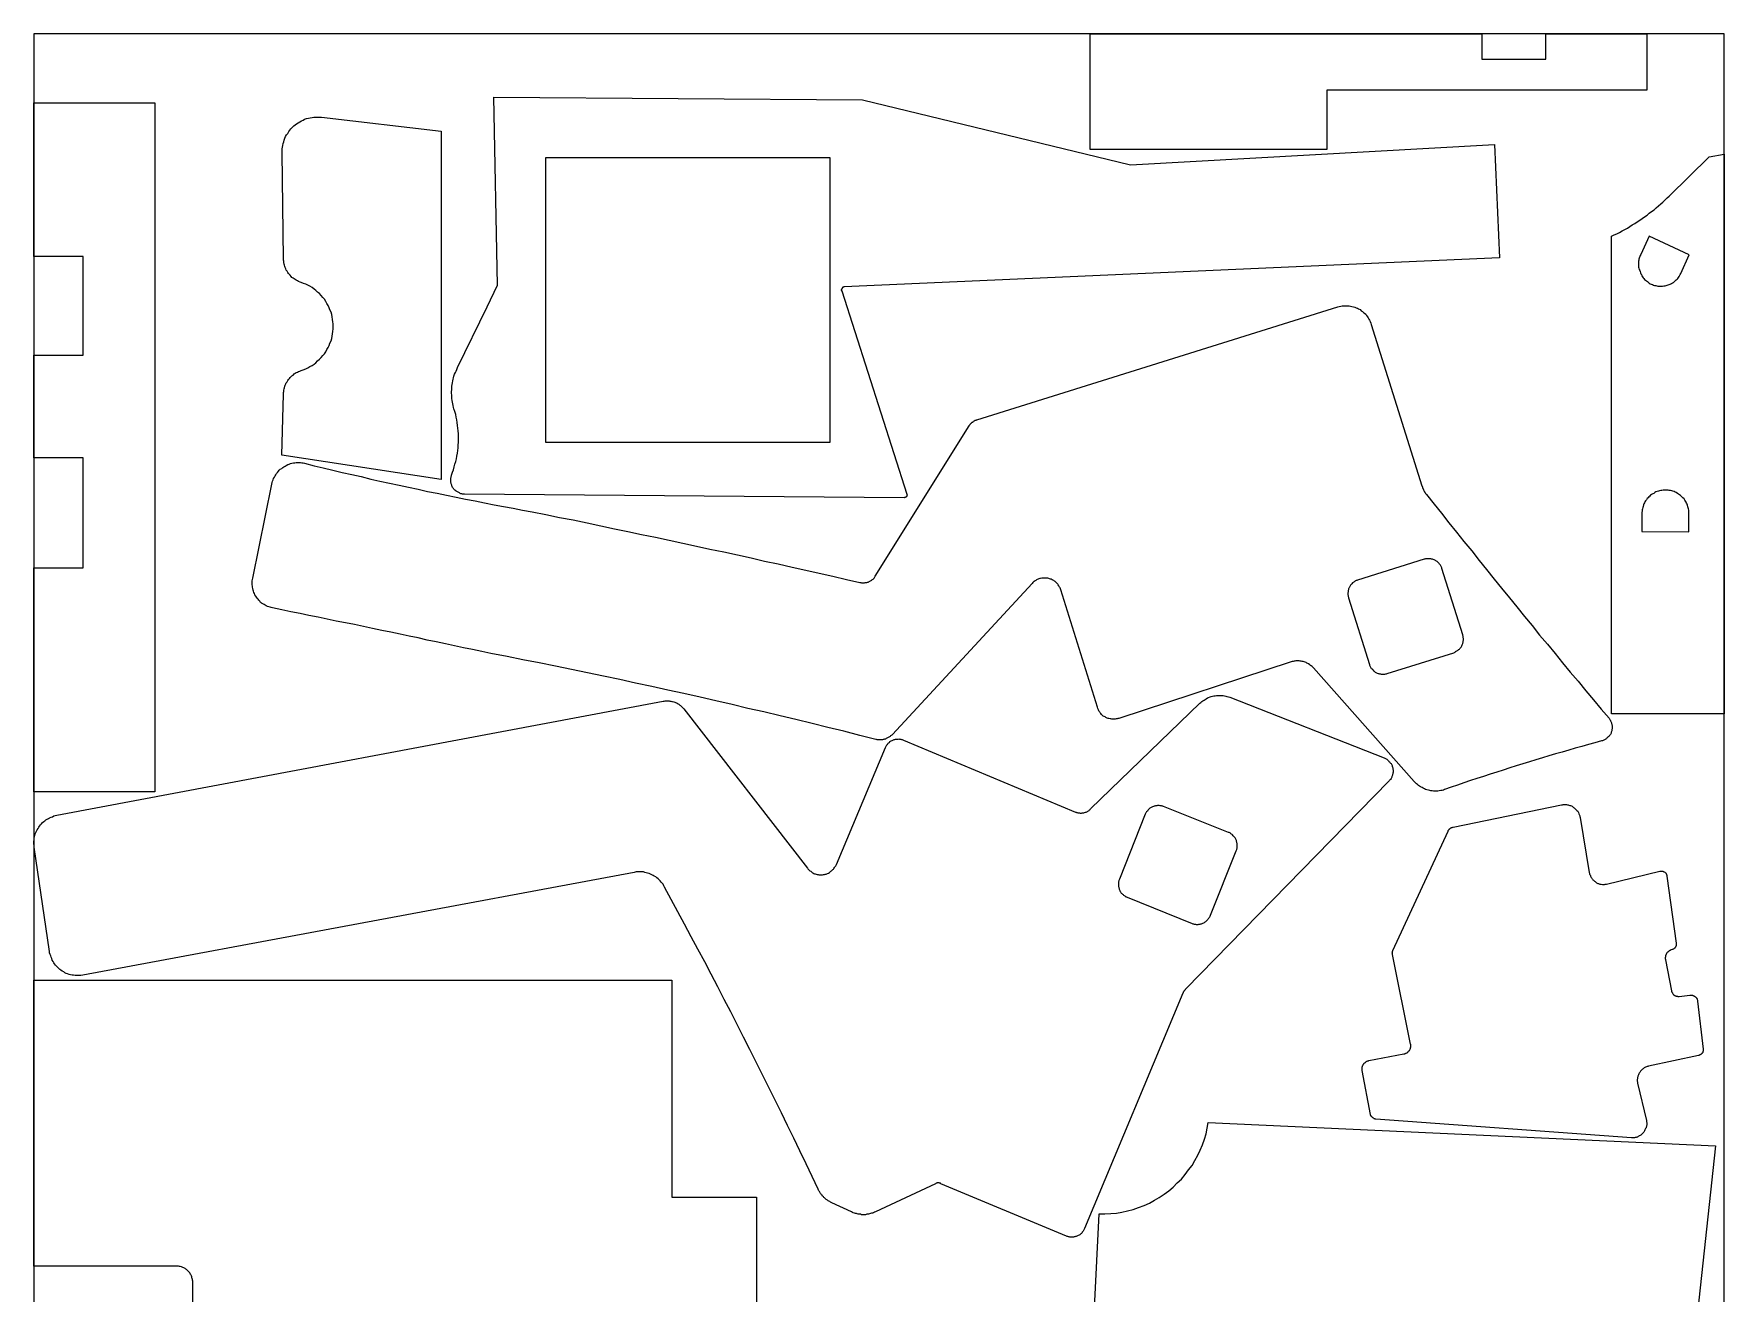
# Model space of a CAD drawing. Header units: metres. Extents: x 0 to 1200, y 0 to 1788.
# Drawn here: x 0 to 1200, y 894 to 1788 of the extents above; entities that cross this region are included whole.
import ezdxf

# ---------------------------------------------------------------- set-up
doc = ezdxf.new("R2010")
doc.units = ezdxf.units.M
for name, color, linetype in [('HOLES', 5, 'Continuous'), ('MATERIAL', 8, 'Continuous'), ('PART_51-12328', 3, 'Continuous'), ('PART_51-12330', 3, 'Continuous'), ('PART_51-12719', 3, 'Continuous'), ('PART_51-12720', 3, 'Continuous'), ('PART_51-12721', 3, 'Continuous'), ('PART_51-12725', 3, 'Continuous'), ('PART_51-12726', 3, 'Continuous'), ('PART_51-12727', 3, 'Continuous'), ('PART_51-13897', 3, 'Continuous'), ('PART_51-13899', 3, 'Continuous')]:
    doc.layers.add(name, color=color, linetype=linetype)

msp = doc.modelspace()

# ---------------------------------------------------------------- linework, layer by layer
at = {"layer": 'HOLES'}
for points in [[(363.25, 1497.88), (565.25, 1497.88), (565.25, 1699.88), (363.25, 1699.88), (363.25, 1600.38), (363.25, 1497.88)], [(1175.25, 1630.88), (1146.75, 1644.12), (1140.75, 1631.12), (1140.25, 1630.38), (1140, 1629.62), (1139.75, 1628.62), (1139.5, 1627.88), (1139.5, 1627.12), (1139.25, 1626.38), (1139.25, 1625.38), (1139.25, 1624.62), (1139.25, 1623.88), (1139.25, 1623.12), (1139.25, 1622.12), (1139.5, 1621.38), (1139.75, 1620.62), (1140, 1619.88), (1140.25, 1619.12), (1140.5, 1618.12), (1140.75, 1617.38), (1141.25, 1616.88), (1141.5, 1616.12), (1142, 1615.38), (1142.5, 1614.62), (1143, 1614.12), (1143.5, 1613.38), (1144.25, 1612.88), (1144.75, 1612.38), (1145.5, 1611.88), (1146.25, 1611.38), (1146.75, 1610.88), (1147.5, 1610.38), (1148.25, 1610.12), (1149, 1609.88), (1149.75, 1609.38), (1150.5, 1609.12), (1151.5, 1609.12), (1152.25, 1608.88), (1153, 1608.62), (1153.75, 1608.62), (1154.75, 1608.62), (1155.5, 1608.62), (1156.25, 1608.62), (1157.25, 1608.88), (1158, 1608.88), (1158.75, 1609.12), (1159.5, 1609.38), (1160.25, 1609.62), (1161, 1609.88), (1161.75, 1610.12), (1162.5, 1610.62), (1163.25, 1611.12), (1164, 1611.38), (1164.75, 1611.88), (1165.25, 1612.38), (1166, 1613.12), (1166.5, 1613.62), (1167, 1614.12), (1167.5, 1614.88), (1168, 1615.62), (1168.5, 1616.38), (1168.75, 1616.88), (1169.25, 1617.62), (1175.25, 1630.88)], [(1141.5, 1434.62), (1175, 1434.38), (1175, 1447.12), (1175, 1447.88), (1175, 1448.88), (1175, 1449.62), (1174.75, 1450.62), (1174.5, 1451.38), (1174.25, 1452.12), (1174, 1453.12), (1173.75, 1453.88), (1173.25, 1454.62), (1173, 1455.38), (1172.5, 1456.12), (1172, 1456.88), (1171.5, 1457.62), (1170.75, 1458.38), (1170.25, 1458.88), (1169.5, 1459.62), (1169, 1460.12), (1168.25, 1460.62), (1167.5, 1461.12), (1166.75, 1461.62), (1166, 1462.12), (1165.25, 1462.38), (1164.5, 1462.88), (1163.5, 1463.12), (1162.75, 1463.38), (1162, 1463.62), (1161, 1463.62), (1160.25, 1463.88), (1159.25, 1463.88), (1158.5, 1463.88), (1158.25, 1463.88), (1157.5, 1463.88), (1156.75, 1463.88), (1155.75, 1463.62), (1155, 1463.62), (1154, 1463.38), (1153.25, 1463.12), (1152.5, 1462.88), (1151.5, 1462.62), (1150.75, 1462.12), (1150, 1461.62), (1149.25, 1461.38), (1148.5, 1460.88), (1147.75, 1460.38), (1147.25, 1459.62), (1146.5, 1459.12), (1146, 1458.38), (1145.25, 1457.88), (1144.75, 1457.12), (1144.25, 1456.38), (1143.75, 1455.62), (1143.5, 1454.88), (1143, 1454.12), (1142.75, 1453.38), (1142.5, 1452.38), (1142.25, 1451.62), (1142, 1450.62), (1141.75, 1449.88), (1141.75, 1449.12), (1141.5, 1448.12), (1141.5, 1447.38), (1141.5, 1434.62)], [(1014.5, 1361.25), (999.5, 1408.25), (999.5, 1408.75), (999.25, 1409.25), (999, 1409.75), (998.75, 1410.25), (998.5, 1410.75), (998, 1411.25), (997.75, 1411.75), (997.5, 1412), (997, 1412.5), (996.75, 1412.75), (996.25, 1413.25), (995.75, 1413.5), (995.25, 1413.75), (995, 1414), (994.5, 1414.25), (994, 1414.5), (993.5, 1414.75), (993, 1415), (992.25, 1415), (991.75, 1415.25), (991.25, 1415.25), (990.75, 1415.25), (990.25, 1415.25), (989.75, 1415.25), (989.25, 1415.25), (988.5, 1415.25), (988, 1415.25), (987.5, 1415), (987, 1415), (939.75, 1400), (939.25, 1399.75), (938.75, 1399.75), (938.25, 1399.5), (938, 1399.25), (937.5, 1399), (937, 1398.5), (936.5, 1398.25), (936.25, 1398), (935.75, 1397.5), (935.5, 1397.25), (935, 1396.75), (934.75, 1396.5), (934.5, 1396), (934.25, 1395.5), (934, 1395), (933.75, 1394.5), (933.5, 1394.25), (933.25, 1393.75), (933.25, 1393.25), (933, 1392.75), (933, 1392), (933, 1391.5), (932.75, 1391), (932.75, 1390.5), (932.75, 1390), (932.75, 1389.5), (933, 1389), (933, 1388.5), (933.25, 1388), (933.25, 1387.5), (948.25, 1340.25), (948.25, 1339.75), (948.5, 1339.25), (948.75, 1338.75), (949, 1338.25), (949.25, 1337.75), (949.5, 1337.25), (950, 1337), (950.25, 1336.5), (950.75, 1336.25), (951, 1335.75), (951.5, 1335.5), (952, 1335), (952.25, 1334.75), (952.75, 1334.5), (953.25, 1334.25), (953.75, 1334), (954.25, 1333.75), (954.75, 1333.75), (955.25, 1333.5), (956, 1333.5), (956.5, 1333.25), (957, 1333.25), (957.5, 1333.25), (958, 1333.25), (958.5, 1333.25), (959, 1333.25), (959.75, 1333.5), (960.25, 1333.5), (960.75, 1333.75), (1008, 1348.5), (1008.5, 1348.75), (1009, 1349), (1009.25, 1349.25), (1009.75, 1349.5), (1010.25, 1349.75), (1010.75, 1350), (1011.25, 1350.25), (1011.5, 1350.75), (1012, 1351), (1012.25, 1351.5), (1012.5, 1351.75), (1013, 1352.25), (1013.25, 1352.5), (1013.5, 1353), (1013.75, 1353.5), (1014, 1354), (1014.25, 1354.5), (1014.5, 1355), (1014.5, 1355.5), (1014.75, 1356), (1014.75, 1356.5), (1014.75, 1357), (1015, 1357.5), (1015, 1358), (1015, 1358.5), (1014.75, 1359), (1014.75, 1359.5), (1014.75, 1360.25), (1014.5, 1360.75), (1014.5, 1361.25)], [(848, 1220.88), (802, 1239.38), (801.5, 1239.62), (801, 1239.62), (800.5, 1239.88), (800, 1239.88), (799.5, 1239.88), (799, 1240.12), (798.25, 1240.12), (797.75, 1240.12), (797.25, 1239.88), (796.75, 1239.88), (796.25, 1239.88), (795.75, 1239.62), (795.25, 1239.62), (794.75, 1239.38), (794.25, 1239.12), (793.75, 1238.88), (793.25, 1238.62), (792.75, 1238.38), (792.25, 1238.12), (791.75, 1237.62), (791.5, 1237.38), (791, 1236.88), (790.75, 1236.62), (790.5, 1236.12), (790, 1235.62), (789.75, 1235.12), (789.5, 1234.88), (789.25, 1234.38), (789, 1233.88), (770.75, 1187.88), (770.5, 1187.38), (770.25, 1186.88), (770.25, 1186.38), (770, 1185.88), (770, 1185.38), (770, 1184.88), (770, 1184.12), (770, 1183.62), (770, 1183.12), (770, 1182.62), (770.25, 1182.12), (770.25, 1181.62), (770.5, 1181.12), (770.5, 1180.62), (770.75, 1180.12), (771, 1179.62), (771.25, 1179.12), (771.5, 1178.88), (771.75, 1178.38), (772, 1177.88), (772.5, 1177.62), (772.75, 1177.12), (773.25, 1176.88), (773.5, 1176.38), (774, 1176.12), (774.5, 1175.88), (774.75, 1175.62), (775.25, 1175.12), (775.75, 1175.12), (776.25, 1174.88), (822.25, 1156.38), (822.75, 1156.12), (823.25, 1156.12), (823.75, 1155.88), (824.25, 1155.88), (824.75, 1155.88), (825.25, 1155.62), (826, 1155.62), (826.5, 1155.62), (827, 1155.88), (827.5, 1155.88), (828, 1155.88), (828.5, 1156.12), (829, 1156.12), (829.5, 1156.38), (830, 1156.62), (830.5, 1156.88), (831, 1157.12), (831.5, 1157.38), (832, 1157.62), (832.5, 1158.12), (832.75, 1158.38), (833.25, 1158.88), (833.5, 1159.12), (833.75, 1159.62), (834.25, 1160.12), (834.5, 1160.62), (834.75, 1161.12), (835, 1161.62), (835.25, 1162.12), (853.5, 1207.88), (853.75, 1208.38), (854, 1208.88), (854, 1209.38), (854.25, 1209.88), (854.25, 1210.38), (854.25, 1211.12), (854.25, 1211.62), (854.25, 1212.12), (854.25, 1212.62), (854.25, 1213.12), (854, 1213.62), (854, 1214.12), (853.75, 1214.62), (853.75, 1215.12), (853.5, 1215.62), (853.25, 1216.12), (853, 1216.62), (852.75, 1217.12), (852.5, 1217.38), (852.25, 1217.88), (851.75, 1218.38), (851.5, 1218.62), (851, 1219.12), (850.75, 1219.38), (850.25, 1219.62), (849.75, 1219.88), (849.5, 1220.38), (849, 1220.62), (848.5, 1220.88), (848, 1220.88)]]:
    msp.add_lwpolyline(points, close=True, dxfattribs=at)
at = {"layer": 'MATERIAL'}
msp.add_lwpolyline([(0, 0), (1200, 0), (1200, 1787.8), (0, 1787.8)], close=True, dxfattribs=at)
at = {"layer": 'PART_51-12328'}
msp.add_lwpolyline([(1200, 1702.38), (1200, 1305.12), (1120, 1305.12), (1120, 1644.12), (1122, 1645.12), (1123.75, 1645.88), (1125.75, 1646.88), (1127.5, 1647.88), (1129.5, 1648.88), (1131.25, 1649.88), (1133, 1651.12), (1134.75, 1652.12), (1136.5, 1653.12), (1138.25, 1654.38), (1140, 1655.62), (1141.75, 1656.62), (1143.5, 1657.88), (1145.25, 1659.12), (1146.75, 1660.38), (1148.5, 1661.62), (1150.25, 1662.88), (1151.75, 1664.38), (1153.25, 1665.62), (1155, 1667.12), (1156.5, 1668.38), (1158, 1669.88), (1159.5, 1671.38), (1161, 1672.62), (1189.25, 1700.38), (1200, 1702.38)], close=True, dxfattribs=at)
at = {"layer": 'PART_51-12330'}
msp.add_lwpolyline([(977.25, 1070.75), (964.5, 1134.25), (964.5, 1134.5), (964.5, 1134.75), (964.5, 1135), (964.25, 1135.25), (964.25, 1135.5), (964.5, 1135.5), (964.5, 1135.75), (964.5, 1136), (964.5, 1136.25), (964.5, 1136.5), (964.5, 1136.75), (964.75, 1136.75), (964.75, 1137), (964.75, 1137.25), (1004, 1221.75), (1004, 1222), (1004, 1222.25), (1004.25, 1222.5), (1004.5, 1222.75), (1004.75, 1223), (1004.75, 1223.25), (1005, 1223.25), (1005, 1223.5), (1005.25, 1223.5), (1005.25, 1223.75), (1005.5, 1223.75), (1005.75, 1224), (1006, 1224.25), (1006.25, 1224.25), (1006.5, 1224.5), (1006.75, 1224.5), (1007, 1224.5), (1007.25, 1224.75), (1007.5, 1224.75), (1084.5, 1240.5), (1085.25, 1240.5), (1085.75, 1240.75), (1086.25, 1240.75), (1087, 1240.75), (1087.5, 1240.75), (1088, 1240.75), (1088.75, 1240.5), (1089.25, 1240.5), (1089.75, 1240.25), (1090.5, 1240), (1091, 1240), (1091.5, 1239.75), (1092, 1239.5), (1092.5, 1239), (1093, 1238.75), (1093.5, 1238.5), (1094, 1238), (1094.25, 1237.75), (1094.75, 1237.25), (1095.25, 1236.75), (1095.5, 1236.5), (1096, 1236), (1096.25, 1235.5), (1096.5, 1235), (1096.75, 1234.25), (1097, 1233.75), (1097.25, 1233.25), (1097.5, 1232.75), (1097.5, 1232.25), (1097.75, 1231.5), (1104.25, 1192.5), (1104.5, 1192), (1104.5, 1191.25), (1104.75, 1190.75), (1105, 1190.25), (1105, 1190), (1105.25, 1189.5), (1105.5, 1189), (1106, 1188.5), (1106.25, 1188), (1106.5, 1187.75), (1106.75, 1187.25), (1107.25, 1187), (1107.75, 1186.5), (1108, 1186.25), (1108.5, 1186), (1109, 1185.5), (1109.25, 1185.25), (1109.75, 1185), (1110.25, 1184.75), (1110.75, 1184.75), (1111.25, 1184.5), (1111.75, 1184.25), (1112.25, 1184.25), (1112.75, 1184.25), (1113.5, 1184), (1114, 1184), (1114.5, 1184), (1115, 1184), (1115.5, 1184.25), (1116, 1184.25), (1116.5, 1184.25), (1154.25, 1193.5), (1154.5, 1193.5), (1154.75, 1193.5), (1155, 1193.5), (1155.25, 1193.5), (1155.5, 1193.5), (1155.75, 1193.5), (1156, 1193.5), (1156.25, 1193.5), (1156.5, 1193.5), (1156.75, 1193.25), (1157, 1193.25), (1157.25, 1193), (1157.5, 1193), (1157.75, 1192.75), (1158, 1192.5), (1158.25, 1192.5), (1158.25, 1192.25), (1158.5, 1192), (1158.75, 1191.75), (1158.75, 1191.5), (1159, 1191.25), (1159, 1191), (1159, 1190.75), (1159.25, 1190.5), (1159.25, 1190.25), (1159.25, 1190), (1166, 1142.25), (1166, 1142), (1166, 1141.75), (1166, 1141.5), (1166, 1141.25), (1166, 1141), (1166, 1140.75), (1166, 1140.5), (1165.75, 1140.25), (1165.75, 1140), (1165.5, 1139.75), (1165.5, 1139.5), (1165.25, 1139.25), (1165, 1139), (1165, 1138.75), (1164.75, 1138.75), (1164.75, 1138.5), (1164.5, 1138.5), (1164.25, 1138.25), (1164, 1138), (1163.75, 1138), (1163.5, 1138), (1163.25, 1137.75), (1162.25, 1137.5), (1161.75, 1137.25), (1161.5, 1137.25), (1161.25, 1137), (1161, 1137), (1160.75, 1136.75), (1160.5, 1136.5), (1160.25, 1136.25), (1160, 1136), (1159.75, 1136), (1159.5, 1135.75), (1159.25, 1135.5), (1159.25, 1135.25), (1159, 1135), (1158.75, 1134.5), (1158.75, 1134.25), (1158.5, 1134), (1158.5, 1133.75), (1158.25, 1133.5), (1158.25, 1133.25), (1158.25, 1132.75), (1158.25, 1132.5), (1158, 1132.25), (1158, 1131.75), (1158, 1131.5), (1158, 1131.25), (1158.25, 1131), (1158.25, 1130.5), (1162.5, 1108.5), (1162.5, 1108.25), (1162.5, 1108), (1162.75, 1107.75), (1162.75, 1107.5), (1163, 1107.25), (1163, 1107), (1163.25, 1107), (1163.25, 1106.75), (1163.5, 1106.5), (1163.75, 1106.25), (1163.75, 1106), (1164, 1105.75), (1164.25, 1105.75), (1164.5, 1105.5), (1164.75, 1105.25), (1165, 1105.25), (1165.25, 1105), (1165.5, 1105), (1165.75, 1105), (1166, 1104.75), (1166.25, 1104.75), (1166.5, 1104.75), (1166.75, 1104.75), (1167, 1104.5), (1167.25, 1104.5), (1167.5, 1104.5), (1167.75, 1104.5), (1168, 1104.5), (1175.5, 1105.5), (1175.75, 1105.5), (1176, 1105.5), (1176.25, 1105.5), (1176.5, 1105.5), (1176.75, 1105.5), (1177, 1105.5), (1177.25, 1105.5), (1177.5, 1105.5), (1177.75, 1105.25), (1178, 1105.25), (1178.25, 1105), (1178.5, 1105), (1178.75, 1104.75), (1179, 1104.75), (1179.25, 1104.5), (1179.5, 1104.5), (1179.5, 1104.25), (1179.75, 1104), (1180, 1103.75), (1180, 1103.5), (1180.25, 1103.5), (1180.5, 1103.25), (1180.5, 1103), (1180.75, 1102.75), (1180.75, 1102.5), (1180.75, 1102.25), (1181, 1102), (1181, 1101.75), (1181, 1101.5), (1181, 1101.25), (1185, 1067), (1185, 1066.75), (1185, 1066.5), (1185, 1066.25), (1185, 1066), (1185, 1065.75), (1184.75, 1065.5), (1184.75, 1065.25), (1184.75, 1065), (1184.75, 1064.75), (1184.5, 1064.75), (1184.5, 1064.5), (1184.25, 1064.25), (1184.25, 1064), (1184, 1064), (1184, 1063.75), (1183.75, 1063.5), (1183.5, 1063.25), (1183.25, 1063.25), (1183.25, 1063), (1183, 1063), (1182.75, 1063), (1182.5, 1062.75), (1182.25, 1062.75), (1182, 1062.5), (1181.75, 1062.5), (1146.25, 1055), (1145.75, 1054.75), (1145.25, 1054.75), (1144.75, 1054.5), (1144.25, 1054.25), (1143.75, 1054), (1143.25, 1053.75), (1142.75, 1053.5), (1142.5, 1053.25), (1142, 1053), (1141.5, 1052.5), (1141.25, 1052.25), (1140.75, 1051.75), (1140.5, 1051.5), (1140.25, 1051), (1140, 1050.5), (1139.75, 1050), (1139.5, 1049.5), (1139.25, 1049), (1139, 1048.5), (1138.75, 1048), (1138.75, 1047.5), (1138.5, 1047), (1138.5, 1046.5), (1138.5, 1046), (1138.25, 1045.5), (1138.25, 1045), (1138.25, 1044.5), (1138.5, 1044), (1138.5, 1043.5), (1138.5, 1043), (1144.75, 1016.5), (1144.75, 1016), (1144.75, 1015.5), (1145, 1015), (1145, 1014.25), (1145, 1013.75), (1145, 1013.25), (1144.75, 1012.75), (1144.75, 1012.25), (1144.5, 1011.75), (1144.5, 1011.25), (1144.25, 1010.75), (1144, 1010.25), (1143.75, 1009.75), (1143.5, 1009.25), (1143.25, 1008.75), (1143, 1008.25), (1142.75, 1008), (1142.25, 1007.5), (1142, 1007.25), (1141.5, 1006.75), (1141.25, 1006.5), (1140.75, 1006), (1140.25, 1005.75), (1139.75, 1005.5), (1139.5, 1005.25), (1139, 1005), (1138.5, 1004.75), (1138, 1004.75), (1137.5, 1004.5), (1136.75, 1004.5), (1136.25, 1004.25), (1135.75, 1004.25), (1135.25, 1004.25), (1134.75, 1004.25), (1134.25, 1004.25), (952.75, 1017.5), (952.5, 1017.5), (952.25, 1017.5), (952, 1017.75), (951.75, 1017.75), (951.5, 1017.75), (951.25, 1018), (951, 1018), (950.75, 1018.25), (950.5, 1018.25), (950.5, 1018.5), (950.25, 1018.5), (950, 1018.75), (949.75, 1019), (949.75, 1019.25), (949.5, 1019.25), (949.5, 1019.5), (949.25, 1019.75), (949.25, 1020), (949.25, 1020.25), (949, 1020.25), (949, 1020.5), (949, 1020.75), (943, 1052), (943, 1052.25), (943, 1052.5), (943, 1052.75), (943, 1053.25), (943, 1053.5), (943, 1053.75), (943, 1054), (943, 1054.5), (943.25, 1054.75), (943.25, 1055), (943.25, 1055.25), (943.5, 1055.5), (943.75, 1056), (943.75, 1056.25), (944, 1056.5), (944.25, 1056.75), (944.25, 1057), (944.5, 1057.25), (944.75, 1057.5), (945, 1057.5), (945.25, 1057.75), (945.5, 1058), (945.75, 1058.25), (946, 1058.25), (946.25, 1058.5), (946.5, 1058.5), (947, 1058.75), (947.25, 1058.75), (947.5, 1058.75), (947.75, 1059), (972.5, 1063.75), (973, 1063.75), (973.25, 1063.75), (973.5, 1064), (973.75, 1064), (974, 1064.25), (974.25, 1064.25), (974.75, 1064.5), (975, 1064.5), (975.25, 1064.75), (975.5, 1065), (975.75, 1065.25), (975.75, 1065.5), (976, 1065.75), (976.25, 1066), (976.5, 1066.25), (976.5, 1066.5), (976.75, 1066.75), (977, 1067), (977, 1067.25), (977.25, 1067.5), (977.25, 1068), (977.25, 1068.25), (977.5, 1068.5), (977.5, 1068.75), (977.5, 1069.25), (977.5, 1069.5), (977.5, 1069.75), (977.5, 1070), (977.5, 1070.5), (977.25, 1070.75)], close=True, dxfattribs=at)
at = {"layer": 'PART_51-12719'}
msp.add_lwpolyline([(289.25, 1718.62), (289.25, 1471.38), (176, 1488.62), (177.25, 1532.12), (177.25, 1533.12), (177.5, 1533.88), (177.5, 1534.88), (177.75, 1535.88), (178, 1536.62), (178.25, 1537.62), (178.5, 1538.38), (179, 1539.38), (179.25, 1540.12), (179.75, 1540.88), (180.25, 1541.62), (180.75, 1542.38), (181.5, 1543.12), (182, 1543.88), (182.75, 1544.62), (183.25, 1545.12), (184, 1545.62), (184.75, 1546.38), (185.5, 1546.88), (186.25, 1547.38), (187.25, 1547.62), (188, 1548.12), (188.75, 1548.38), (189.75, 1548.88), (191.25, 1549.38), (193, 1550.12), (194.5, 1550.62), (196, 1551.62), (197.5, 1552.38), (199, 1553.38), (200.25, 1554.38), (201.5, 1555.62), (202.75, 1556.88), (204, 1558.12), (205.25, 1559.38), (206.25, 1560.62), (207.25, 1562.12), (208, 1563.62), (209, 1565.12), (209.75, 1566.62), (210.25, 1568.12), (211, 1569.88), (211.5, 1571.62), (211.75, 1573.12), (212, 1574.88), (212.25, 1576.62), (212.5, 1578.38), (212.5, 1580.12), (212.5, 1581.88), (212.25, 1583.38), (212, 1585.12), (211.75, 1586.88), (211.5, 1588.62), (211, 1590.12), (210.25, 1591.88), (209.75, 1593.38), (209, 1594.88), (208, 1596.38), (207.25, 1597.88), (206.25, 1599.38), (205.25, 1600.62), (204, 1602.12), (202.75, 1603.38), (201.5, 1604.38), (200.25, 1605.62), (199, 1606.62), (197.5, 1607.62), (196, 1608.62), (194.5, 1609.38), (193, 1610.12), (191.5, 1610.62), (189.75, 1611.38), (189, 1611.62), (188, 1611.88), (187.25, 1612.38), (186.25, 1612.88), (185.5, 1613.38), (184.75, 1613.88), (184, 1614.38), (183.25, 1614.88), (182.75, 1615.62), (182, 1616.38), (181.5, 1616.88), (180.75, 1617.62), (180.25, 1618.38), (179.75, 1619.38), (179.25, 1620.12), (179, 1620.88), (178.5, 1621.88), (178.25, 1622.62), (178, 1623.62), (177.75, 1624.38), (177.5, 1625.38), (177.5, 1626.38), (177.25, 1627.12), (177.25, 1628.12), (176.25, 1703.38), (176.25, 1704.62), (176.25, 1706.12), (176.5, 1707.38), (176.75, 1708.62), (177, 1709.88), (177.5, 1711.12), (177.75, 1712.38), (178.25, 1713.62), (178.75, 1714.88), (179.5, 1716.12), (180.25, 1717.12), (181, 1718.38), (181.75, 1719.38), (182.5, 1720.38), (183.5, 1721.38), (184.5, 1722.38), (185.5, 1723.12), (186.5, 1723.88), (187.75, 1724.62), (188.75, 1725.38), (190, 1726.12), (191.25, 1726.62), (192.25, 1727.12), (193.5, 1727.62), (195, 1727.88), (196.25, 1728.12), (197.5, 1728.38), (198.75, 1728.62), (200.25, 1728.62), (201.5, 1728.62), (202.75, 1728.62), (204.25, 1728.62), (289.25, 1718.62)], close=True, dxfattribs=at)
at = {"layer": 'PART_51-12720'}
msp.add_lwpolyline([(749.5, 812.12), (756.25, 950.12), (760.25, 950.12), (764.5, 950.38), (768.5, 950.62), (772.5, 951.38), (776.5, 952.38), (780.5, 953.38), (784.25, 954.62), (788.25, 956.12), (792, 957.88), (795.5, 959.88), (799, 961.88), (802.5, 964.12), (805.75, 966.62), (808.75, 969.12), (811.75, 972.12), (814.75, 974.88), (817.25, 978.12), (819.75, 981.38), (822.25, 984.62), (824.25, 988.12), (826.25, 991.88), (828, 995.38), (829.75, 999.12), (831, 1003.12), (832.25, 1007.12), (833, 1011.12), (833.75, 1015.12), (1193.75, 998.38), (1166, 739.88)], dxfattribs=at)
at = {"layer": 'PART_51-12721'}
msp.add_lwpolyline([(326.5, 1742.88), (588.25, 1740.88), (778.5, 1694.88), (1037, 1709.12), (1040.5, 1628.88), (575.25, 1608.12), (575, 1608.12), (575, 1607.88), (574.75, 1607.88), (574.5, 1607.88), (574.25, 1607.88), (574.25, 1607.62), (574, 1607.62), (574, 1607.38), (573.75, 1607.38), (573.75, 1607.12), (573.5, 1607.12), (573.5, 1606.88), (573.5, 1606.62), (573.25, 1606.38), (573.25, 1606.12), (573.25, 1605.88), (573.25, 1605.62), (573.5, 1605.62), (573.5, 1605.38), (619.75, 1461.12), (619.75, 1460.88), (620, 1460.62), (620, 1460.38), (619.75, 1460.38), (619.75, 1460.12), (619.75, 1459.88), (619.75, 1459.62), (619.5, 1459.38), (619.5, 1459.12), (619.25, 1459.12), (619.25, 1458.88), (619, 1458.88), (618.75, 1458.88), (618.75, 1458.62), (618.5, 1458.62), (618.25, 1458.62), (618, 1458.62), (617.75, 1458.38), (305.75, 1461.12), (305.25, 1461.12), (304.75, 1461.12), (304.25, 1461.12), (303.75, 1461.38), (303.25, 1461.38), (302.75, 1461.62), (302.25, 1461.88), (301.75, 1462.12), (301.25, 1462.38), (300.75, 1462.62), (300.25, 1462.88), (299.75, 1463.12), (299.5, 1463.38), (299, 1463.88), (298.75, 1464.12), (298.25, 1464.62), (298, 1465.12), (297.75, 1465.38), (297.25, 1465.88), (297, 1466.38), (296.75, 1466.88), (296.75, 1467.38), (296.5, 1467.88), (296.25, 1468.38), (296.25, 1468.88), (296, 1469.38), (296, 1469.88), (296, 1470.38), (296, 1471.12), (296, 1471.62), (296, 1472.12), (296, 1472.62), (296.25, 1473.12), (296.25, 1473.62), (296.5, 1474.12), (296.5, 1474.62), (297.25, 1476.62), (298, 1478.38), (298.5, 1480.38), (299, 1482.38), (299.5, 1484.12), (300, 1486.12), (300.25, 1488.12), (300.75, 1490.12), (301, 1492.12), (301.25, 1493.88), (301.25, 1495.88), (301.5, 1497.88), (301.5, 1499.88), (301.5, 1501.88), (301.5, 1503.88), (301.25, 1505.88), (301, 1507.88), (300.75, 1509.88), (300.5, 1511.88), (300.25, 1513.88), (299.75, 1515.62), (299.5, 1517.62), (299, 1519.62), (298.25, 1521.62), (298, 1522.62), (297.75, 1523.88), (297.5, 1525.12), (297.25, 1526.38), (297, 1527.62), (296.75, 1528.88), (296.75, 1530.12), (296.75, 1531.38), (296.5, 1532.62), (296.5, 1533.88), (296.75, 1535.12), (296.75, 1536.38), (296.75, 1537.62), (297, 1538.88), (297.25, 1540.12), (297.5, 1541.38), (297.75, 1542.62), (298, 1543.62), (298.25, 1544.88), (298.75, 1546.12), (299.25, 1547.38), (299.75, 1548.38), (300.25, 1549.62), (300.75, 1550.88), (321.81, 1594.11), (329.25, 1609.38), (326.5, 1742.88)], close=True, dxfattribs=at)
at = {"layer": 'PART_51-12725'}
msp.add_lwpolyline([(86, 1249.75), (0, 1249.75), (0, 1408.75), (35, 1408.75), (35, 1486.75), (0, 1486.75), (0, 1559.75), (35, 1559.75), (35, 1629.75), (0, 1629.75), (0, 1738.75), (86, 1738.75), (86, 1249.75)], close=True, dxfattribs=at)
at = {"layer": 'PART_51-12726'}
msp.add_lwpolyline([(918, 1705.75), (750, 1705.75), (750, 1787.75), (1028, 1787.75), (1028, 1769.75), (1073.5, 1769.75), (1073.5, 1787.75), (1145, 1787.75), (1145, 1747.75), (918, 1747.75), (918, 1705.75)], close=True, dxfattribs=at)
at = {"layer": 'PART_51-12727'}
msp.add_lwpolyline([(113, 607.62), (113, 901.12), (113, 901.88), (113, 902.38), (112.75, 903.12), (112.75, 903.62), (112.5, 904.38), (112.25, 904.88), (112.25, 905.62), (112, 906.12), (111.75, 906.62), (111.25, 907.12), (111, 907.88), (110.75, 908.38), (110.25, 908.88), (109.75, 909.38), (109.5, 909.62), (109, 910.12), (108.5, 910.62), (108, 910.88), (107.5, 911.38), (107, 911.62), (106.5, 911.88), (105.75, 912.12), (105.25, 912.38), (104.75, 912.62), (104, 912.88), (103.5, 912.88), (102.75, 913.12), (102.25, 913.12), (101.5, 913.12), (101, 913.12), (0, 913.12), (0, 913.12), (0, 1116.12), (453, 1116.12), (453, 962.12), (513, 962.12), (513, 848.12)], dxfattribs=at)
at = {"layer": 'PART_51-13897'}
msp.add_lwpolyline([(849, 1316.88), (958.5, 1273.88), (959, 1273.62), (959.5, 1273.38), (960, 1273.12), (960.5, 1272.88), (961, 1272.38), (961.25, 1272.12), (961.75, 1271.88), (962, 1271.38), (962.5, 1271.12), (962.75, 1270.62), (963, 1270.12), (963.5, 1269.88), (963.75, 1269.38), (964, 1268.88), (964.25, 1268.38), (964.25, 1267.88), (964.5, 1267.38), (964.75, 1266.88), (964.75, 1266.38), (964.75, 1265.88), (965, 1265.38), (965, 1264.62), (965, 1264.12), (965, 1263.62), (964.75, 1263.12), (964.75, 1262.62), (964.5, 1262.12), (964.5, 1261.62), (964.25, 1261.12), (964, 1260.62), (964, 1260.12), (963.75, 1259.62), (963.5, 1259.12), (963, 1258.62), (962.75, 1258.38), (962.5, 1257.88), (962, 1257.38), (817.75, 1109.88), (817.5, 1109.62), (817.25, 1109.38), (817.25, 1109.12), (817, 1109.12), (817, 1108.88), (816.75, 1108.62), (816.5, 1108.38), (816.5, 1108.12), (816.25, 1108.12), (816.25, 1107.88), (816, 1107.62), (816, 1107.38), (816, 1107.12), (815.75, 1107.12), (815.75, 1106.88), (746, 939.88), (745.75, 939.38), (745.5, 938.88), (745.25, 938.38), (745, 937.88), (744.75, 937.62), (744.25, 937.12), (744, 936.62), (743.75, 936.38), (743.25, 936.12), (742.75, 935.62), (742.5, 935.38), (742, 935.12), (741.5, 934.88), (741, 934.62), (740.5, 934.38), (740, 934.12), (739.5, 934.12), (739, 933.88), (738.5, 933.88), (738, 933.62), (737.5, 933.62), (737, 933.62), (736.5, 933.62), (736, 933.62), (735.5, 933.62), (735, 933.88), (734.5, 933.88), (734, 934.12), (733.5, 934.12), (733, 934.38), (644, 971.62), (643.75, 971.88), (643.5, 971.88), (643.25, 971.88), (643, 971.88), (642.75, 972.12), (642.5, 972.12), (642.25, 972.12), (642, 972.12), (641.75, 972.12), (641.5, 972.12), (641.25, 972.12), (641, 971.88), (640.75, 971.88), (640.5, 971.88), (640.25, 971.62), (640, 971.62), (597.5, 951.62), (596.75, 951.38), (596, 950.88), (595.5, 950.62), (594.75, 950.62), (594, 950.38), (593.25, 950.12), (592.5, 949.88), (592, 949.88), (591.25, 949.88), (590.5, 949.62), (589.75, 949.62), (589, 949.62), (588.25, 949.62), (587.5, 949.62), (586.75, 949.88), (586, 949.88), (585.25, 949.88), (584.5, 950.12), (584, 950.38), (583.25, 950.38), (582.5, 950.62), (581.75, 950.88), (581.25, 951.12), (580.5, 951.62), (566.5, 958.12), (566, 958.38), (565.5, 958.62), (565, 958.88), (564.5, 959.12), (564, 959.38), (563.5, 959.88), (563, 960.12), (562.5, 960.38), (562, 960.88), (561.75, 961.12), (561.25, 961.62), (560.75, 961.88), (560.5, 962.38), (560, 962.88), (559.75, 963.38), (559.25, 963.62), (559, 964.12), (558.5, 964.62), (558.25, 965.12), (558, 965.62), (557.75, 966.12), (557.25, 966.62), (557, 967.12), (556.75, 967.62), (552.5, 976.62), (548.25, 985.62), (543.75, 994.88), (539.5, 1003.88), (535, 1012.88), (530.75, 1021.88), (526.25, 1030.88), (521.75, 1039.88), (517.25, 1048.88), (512.75, 1057.88), (508.25, 1066.88), (503.75, 1075.62), (499.25, 1084.62), (494.75, 1093.62), (490, 1102.38), (485.5, 1111.38), (480.75, 1120.38), (476.25, 1129.12), (471.5, 1138.12), (466.75, 1146.88), (462, 1155.88), (457.25, 1164.62), (452.5, 1173.38), (447.75, 1182.12), (447.25, 1183.12), (446.75, 1184.12), (446, 1184.88), (445.25, 1185.62), (444.75, 1186.62), (444, 1187.38), (443.25, 1188.12), (442.25, 1188.62), (441.5, 1189.38), (440.5, 1189.88), (439.75, 1190.38), (438.75, 1190.88), (437.75, 1191.38), (436.75, 1191.88), (435.75, 1192.12), (434.75, 1192.38), (433.75, 1192.62), (432.75, 1192.88), (431.5, 1192.88), (430.5, 1192.88), (429.5, 1192.88), (428.5, 1192.88), (427.5, 1192.88), (426.25, 1192.62), (34.75, 1119.62), (33.5, 1119.38), (32.5, 1119.38), (31.5, 1119.38), (30.25, 1119.38), (29.25, 1119.38), (28.25, 1119.62), (27.25, 1119.62), (26, 1119.88), (25, 1120.12), (24, 1120.62), (23, 1120.88), (22, 1121.38), (21.25, 1121.88), (20.25, 1122.38), (19.25, 1123.12), (18.5, 1123.62), (17.75, 1124.38), (17, 1125.12), (16.25, 1125.88), (15.5, 1126.62), (14.75, 1127.62), (14.25, 1128.38), (13.75, 1129.38), (13, 1130.38), (12.75, 1131.38), (12.25, 1132.38), (12, 1133.38), (11.5, 1134.38), (11.25, 1135.38), (11.25, 1136.38), (0.25, 1210.38), (0.25, 1211.62), (0, 1212.62), (0, 1213.62), (0, 1214.62), (0.25, 1215.88), (0.25, 1216.88), (0.5, 1217.88), (0.75, 1218.88), (1, 1219.88), (1.5, 1220.88), (2, 1221.88), (2.5, 1222.88), (3, 1223.62), (3.5, 1224.62), (4, 1225.38), (4.75, 1226.38), (5.5, 1227.12), (6.25, 1227.88), (7, 1228.62), (7.75, 1229.12), (8.5, 1229.88), (9.5, 1230.38), (10.5, 1230.88), (11.25, 1231.38), (12.25, 1231.88), (13.25, 1232.12), (14.25, 1232.62), (15.25, 1232.88), (16.25, 1233.12), (446.75, 1314.12), (447.5, 1314.12), (448.25, 1314.38), (448.75, 1314.38), (449.5, 1314.38), (450.25, 1314.38), (451, 1314.38), (451.5, 1314.12), (452.25, 1314.12), (453, 1313.88), (453.5, 1313.88), (454.25, 1313.62), (455, 1313.38), (455.5, 1313.12), (456.25, 1312.88), (456.75, 1312.62), (457.5, 1312.12), (458, 1311.88), (458.5, 1311.38), (459, 1311.12), (459.5, 1310.62), (460, 1310.12), (460.5, 1309.62), (461, 1309.12), (461.5, 1308.62), (549.25, 1195.62), (549.5, 1195.12), (550, 1194.62), (550.5, 1194.12), (551, 1193.62), (551.5, 1193.38), (552, 1192.88), (552.5, 1192.62), (553, 1192.38), (553.75, 1191.88), (554.25, 1191.62), (554.75, 1191.62), (555.5, 1191.38), (556, 1191.12), (556.75, 1191.12), (557.25, 1190.88), (558, 1190.88), (558.5, 1190.88), (559.25, 1190.88), (560, 1190.88), (560.5, 1191.12), (561.25, 1191.12), (561.75, 1191.38), (562.5, 1191.38), (563, 1191.62), (563.5, 1191.88), (564.25, 1192.12), (564.75, 1192.62), (565.25, 1192.88), (565.75, 1193.38), (566.25, 1193.62), (566.75, 1194.12), (567.25, 1194.62), (567.75, 1194.88), (568, 1195.38), (568.5, 1196.12), (568.75, 1196.62), (569.25, 1197.12), (569.5, 1197.62), (569.75, 1198.12), (604.5, 1281.12), (604.75, 1281.62), (605, 1282.12), (605.25, 1282.62), (605.5, 1283.12), (606, 1283.38), (606.25, 1283.88), (606.5, 1284.38), (607, 1284.62), (607.5, 1284.88), (607.75, 1285.38), (608.25, 1285.62), (608.75, 1285.88), (609.25, 1286.12), (609.75, 1286.38), (610.25, 1286.62), (610.75, 1286.88), (611.25, 1286.88), (611.75, 1287.12), (612.25, 1287.12), (612.75, 1287.12), (613.5, 1287.12), (614, 1287.38), (614.5, 1287.12), (615, 1287.12), (615.5, 1287.12), (616, 1286.88), (616.5, 1286.88), (617, 1286.62), (617.5, 1286.38), (739.5, 1235.38), (740, 1235.38), (740.25, 1235.12), (740.75, 1235.12), (741.25, 1234.88), (741.75, 1234.88), (742.25, 1234.88), (742.75, 1234.62), (743.25, 1234.62), (743.75, 1234.62), (744.25, 1234.88), (744.75, 1234.88), (745.25, 1234.88), (745.5, 1234.88), (746, 1235.12), (746.5, 1235.38), (747, 1235.38), (747.5, 1235.62), (748, 1235.88), (748.25, 1236.12), (748.75, 1236.38), (749.25, 1236.62), (749.5, 1236.88), (750, 1237.12), (750.25, 1237.62), (827.75, 1312.62), (828.5, 1313.12), (829.25, 1313.88), (830, 1314.38), (830.75, 1314.88), (831.5, 1315.38), (832.25, 1315.88), (833.25, 1316.38), (834, 1316.62), (835, 1317.12), (835.75, 1317.38), (836.75, 1317.62), (837.75, 1317.88), (838.75, 1317.88), (839.5, 1318.12), (840.5, 1318.12), (841.5, 1318.12), (842.5, 1318.12), (843.5, 1318.12), (844.25, 1318.12), (845.25, 1317.88), (846.25, 1317.62), (847, 1317.38), (848, 1317.12), (849, 1316.88)], close=True, dxfattribs=at)
at = {"layer": 'PART_51-13899'}
msp.add_lwpolyline([(597.75, 1287), (586.5, 1289.75), (575, 1292.75), (563.75, 1295.5), (552.5, 1298.25), (541, 1301), (529.75, 1303.75), (518.25, 1306.5), (507, 1309), (495.75, 1311.75), (484.25, 1314.25), (473, 1317), (461.5, 1319.5), (450, 1322), (438.75, 1324.5), (427.25, 1327), (416, 1329.5), (404.5, 1331.75), (393, 1334.25), (381.75, 1336.5), (370.25, 1339), (358.75, 1341.25), (347.25, 1343.5), (336, 1345.75), (324.5, 1348), (318, 1349.25), (311.5, 1350.75), (305, 1352), (298.75, 1353.5), (292.25, 1354.75), (285.75, 1356.25), (279.25, 1357.5), (272.75, 1359), (266.5, 1360.25), (260, 1361.75), (253.5, 1363), (247, 1364.25), (240.5, 1365.75), (234, 1367), (227.75, 1368.5), (221.25, 1369.75), (214.75, 1371), (208.25, 1372.25), (201.75, 1373.75), (195.25, 1375), (189, 1376.25), (182.5, 1377.5), (176, 1379), (169.5, 1380.25), (168.5, 1380.5), (167.75, 1380.75), (166.75, 1381), (166, 1381.25), (165, 1381.75), (164.25, 1382.25), (163.5, 1382.75), (162.5, 1383.25), (161.75, 1383.75), (161, 1384.25), (160.5, 1385), (159.75, 1385.75), (159.25, 1386.5), (158.5, 1387.25), (158, 1388), (157.5, 1388.75), (157, 1389.5), (156.75, 1390.5), (156.25, 1391.25), (156, 1392.25), (155.75, 1393), (155.5, 1394), (155.25, 1395), (155.25, 1395.75), (155, 1396.75), (155, 1397.75), (155, 1398.75), (155, 1399.5), (155.25, 1400.5), (155.5, 1401.5), (169, 1468.25), (169.25, 1469.25), (169.5, 1470.25), (170, 1471.25), (170.25, 1472.25), (170.75, 1473), (171.25, 1474), (171.75, 1474.75), (172.25, 1475.75), (173, 1476.5), (173.75, 1477.25), (174.25, 1478), (175, 1478.75), (176, 1479.25), (176.75, 1480), (177.5, 1480.5), (178.5, 1481), (179.25, 1481.5), (180.25, 1482), (181.25, 1482.25), (182.25, 1482.75), (183.25, 1483), (184.25, 1483.25), (185.25, 1483.25), (186.25, 1483.5), (187.25, 1483.5), (188.25, 1483.5), (189.25, 1483.5), (190.25, 1483.25), (191.25, 1483.25), (192.25, 1483), (199, 1481.25), (205.5, 1479.75), (212.25, 1478), (219, 1476.5), (225.75, 1475), (232.5, 1473.5), (239.25, 1471.75), (245.75, 1470.25), (252.5, 1468.75), (259.25, 1467.5), (266, 1466), (272.75, 1464.5), (279.5, 1463), (286.25, 1461.75), (293, 1460.25), (299.75, 1459), (306.5, 1457.5), (313.25, 1456.25), (320, 1455), (326.75, 1453.5), (333.5, 1452.25), (340.25, 1451), (347, 1449.75), (353.75, 1448.5), (363.5, 1446.5), (373.25, 1444.5), (383, 1442.75), (392.75, 1440.75), (402.5, 1438.5), (412.25, 1436.5), (421.75, 1434.5), (431.5, 1432.5), (441.25, 1430.5), (451, 1428.5), (460.75, 1426.25), (470.5, 1424.25), (480, 1422), (489.75, 1420), (499.5, 1418), (509.25, 1415.75), (518.75, 1413.5), (528.5, 1411.5), (538.25, 1409.25), (548, 1407), (557.5, 1405), (567.25, 1402.75), (577, 1400.5), (586.5, 1398.25), (587, 1398.25), (587.5, 1398), (588, 1398), (588.5, 1398), (589.25, 1398), (589.75, 1398), (590.25, 1398.25), (590.75, 1398.25), (591.25, 1398.25), (591.75, 1398.5), (592.25, 1398.5), (592.75, 1398.75), (593, 1399), (593.5, 1399.25), (594, 1399.5), (594.5, 1399.75), (595, 1400), (595.25, 1400.5), (595.75, 1400.75), (596, 1401), (596.5, 1401.5), (596.75, 1402), (597, 1402.25), (597.25, 1402.75), (664, 1509.5), (664, 1509.75), (664.25, 1510), (664.5, 1510.25), (664.75, 1510.5), (664.75, 1510.75), (665, 1511), (665.25, 1511.25), (665.5, 1511.5), (665.75, 1511.5), (665.75, 1511.75), (666, 1512), (666.25, 1512.25), (666.5, 1512.25), (666.75, 1512.5), (667, 1512.75), (667.25, 1512.75), (667.5, 1513), (667.75, 1513), (668, 1513.25), (668.25, 1513.5), (668.5, 1513.5), (669, 1513.5), (669.25, 1513.75), (669.5, 1513.75), (925.75, 1594), (926.75, 1594.25), (927.75, 1594.5), (928.75, 1594.75), (929.75, 1594.75), (930.75, 1594.75), (931.75, 1594.75), (932.75, 1594.75), (933.75, 1594.75), (934.75, 1594.5), (935.75, 1594.25), (936.75, 1594), (937.75, 1593.75), (938.75, 1593.25), (939.75, 1593), (940.5, 1592.5), (941.5, 1592), (942.25, 1591.25), (943.25, 1590.75), (944, 1590), (944.75, 1589.5), (945.5, 1588.75), (946, 1587.75), (946.75, 1587), (947.25, 1586.25), (947.75, 1585.25), (948.25, 1584.5), (948.75, 1583.5), (949.25, 1582.5), (949.5, 1581.5), (985.25, 1467), (985.5, 1466.75), (985.5, 1466.5), (985.75, 1466.25), (985.75, 1465.75), (985.75, 1465.5), (986, 1465.25), (986, 1465), (986.25, 1464.75), (986.25, 1464.5), (986.5, 1464.25), (986.5, 1464), (986.75, 1463.75), (986.75, 1463.5), (987, 1463.25), (987.25, 1463), (987.25, 1462.75), (987.5, 1462.5), (987.5, 1462.25), (987.75, 1462), (988, 1461.75), (988, 1461.5), (988.25, 1461.25), (988.5, 1461), (988.75, 1460.75), (994, 1454), (999.25, 1447.5), (1004.5, 1440.75), (1010, 1434), (1015.25, 1427.5), (1020.75, 1420.75), (1026, 1414), (1031.25, 1407.5), (1036.75, 1400.75), (1042, 1394.25), (1047.5, 1387.5), (1052.75, 1381), (1058.25, 1374.25), (1063.75, 1367.75), (1069, 1361), (1074.5, 1354.5), (1080, 1348), (1085.25, 1341.25), (1090.75, 1334.75), (1096.25, 1328.25), (1101.75, 1321.5), (1107.25, 1315), (1112.75, 1308.5), (1118.25, 1302), (1118.5, 1301.5), (1118.75, 1301), (1119, 1300.75), (1119.25, 1300.25), (1119.5, 1299.75), (1119.75, 1299.25), (1120, 1298.75), (1120, 1298.25), (1120.25, 1297.75), (1120.25, 1297.25), (1120.5, 1296.75), (1120.5, 1296.25), (1120.5, 1295.75), (1120.5, 1295), (1120.5, 1294.5), (1120.25, 1294), (1120.25, 1293.5), (1120.25, 1293), (1120, 1292.5), (1119.75, 1292), (1119.75, 1291.5), (1119.5, 1291), (1119.25, 1290.5), (1119, 1290.25), (1118.5, 1289.75), (1118.25, 1289.25), (1118, 1289), (1117.5, 1288.5), (1117.25, 1288.25), (1116.75, 1287.75), (1116.25, 1287.5), (1116, 1287.25), (1115.5, 1287), (1115, 1286.75), (1114.5, 1286.5), (1114, 1286.25), (1113.5, 1286), (1113, 1286), (1108.25, 1284.5), (1103.75, 1283.25), (1099, 1282), (1094.25, 1280.75), (1089.75, 1279.25), (1085, 1278), (1080.25, 1276.75), (1075.5, 1275.25), (1071, 1274), (1066.25, 1272.5), (1061.75, 1271), (1057, 1269.75), (1052.25, 1268.25), (1047.75, 1266.75), (1043, 1265.25), (1038.5, 1263.75), (1033.75, 1262.25), (1029.25, 1260.75), (1024.5, 1259.25), (1020, 1257.75), (1015.25, 1256.25), (1010.75, 1254.5), (1006.25, 1253), (1001.5, 1251.5), (1000.75, 1251), (999.75, 1250.75), (998.75, 1250.75), (997.75, 1250.5), (996.75, 1250.25), (995.75, 1250.25), (994.75, 1250.25), (993.75, 1250.25), (992.75, 1250.5), (991.75, 1250.5), (991, 1250.75), (990, 1251), (989, 1251.25), (988, 1251.5), (987.25, 1252), (986.25, 1252.25), (985.5, 1252.75), (984.5, 1253.25), (983.75, 1253.75), (983, 1254.25), (982.25, 1255), (981.5, 1255.5), (980.75, 1256.25), (980, 1257), (908.5, 1337.75), (908, 1338.25), (907.5, 1338.75), (906.75, 1339.25), (906.25, 1339.5), (905.75, 1340), (905, 1340.5), (904.5, 1340.75), (903.75, 1341), (903.25, 1341.5), (902.5, 1341.75), (901.75, 1342), (901, 1342.25), (900.5, 1342.25), (899.75, 1342.5), (899, 1342.5), (898.25, 1342.75), (897.5, 1342.75), (896.75, 1342.75), (896, 1342.75), (895.25, 1342.5), (894.75, 1342.5), (894, 1342.25), (893.25, 1342.25), (892.5, 1342), (770.25, 1301.75), (769.5, 1301.75), (769, 1301.5), (768.25, 1301.5), (767.75, 1301.25), (767, 1301.25), (766.5, 1301.25), (765.75, 1301.25), (765.25, 1301.25), (764.5, 1301.5), (764, 1301.5), (763.25, 1301.75), (762.75, 1301.75), (762, 1302), (761.5, 1302.25), (761, 1302.5), (760.5, 1303), (759.75, 1303.25), (759.25, 1303.5), (758.75, 1304), (758.25, 1304.5), (758, 1304.75), (757.5, 1305.25), (757, 1305.75), (756.75, 1306.25), (756.25, 1306.75), (756, 1307.25), (755.75, 1308), (755.5, 1308.5), (755.25, 1309), (755, 1309.75), (729, 1393.25), (728.75, 1393.75), (728.5, 1394.5), (728.25, 1395), (728, 1395.5), (727.75, 1396), (727.25, 1396.75), (727, 1397.25), (726.5, 1397.75), (726, 1398), (725.5, 1398.5), (725, 1399), (724.5, 1399.25), (724, 1399.75), (723.5, 1400), (723, 1400.25), (722.25, 1400.75), (721.75, 1400.75), (721, 1401), (720.5, 1401.25), (719.75, 1401.5), (719.25, 1401.5), (718.5, 1401.5), (718, 1401.5), (717.25, 1401.5), (716.75, 1401.5), (716, 1401.5), (715.5, 1401.5), (714.75, 1401.25), (714.25, 1401.25), (713.5, 1401), (713, 1400.75), (712.25, 1400.5), (711.75, 1400.25), (711.25, 1399.75), (710.75, 1399.5), (710.25, 1399), (709.75, 1398.75), (709.25, 1398.25), (708.75, 1397.75), (609.5, 1290.5), (609, 1290), (608.75, 1289.75), (608.25, 1289.5), (608, 1289), (607.5, 1288.75), (607, 1288.5), (606.5, 1288.25), (606, 1288), (605.5, 1287.75), (605, 1287.5), (604.5, 1287.25), (604, 1287.25), (603.5, 1287), (603, 1287), (602.5, 1286.75), (602, 1286.75), (601.5, 1286.75), (601, 1286.75), (600.25, 1286.75), (599.75, 1286.75), (599.25, 1286.75), (598.75, 1286.75), (598.25, 1287), (597.75, 1287)], close=True, dxfattribs=at)

doc.saveas('drawing.dxf')
